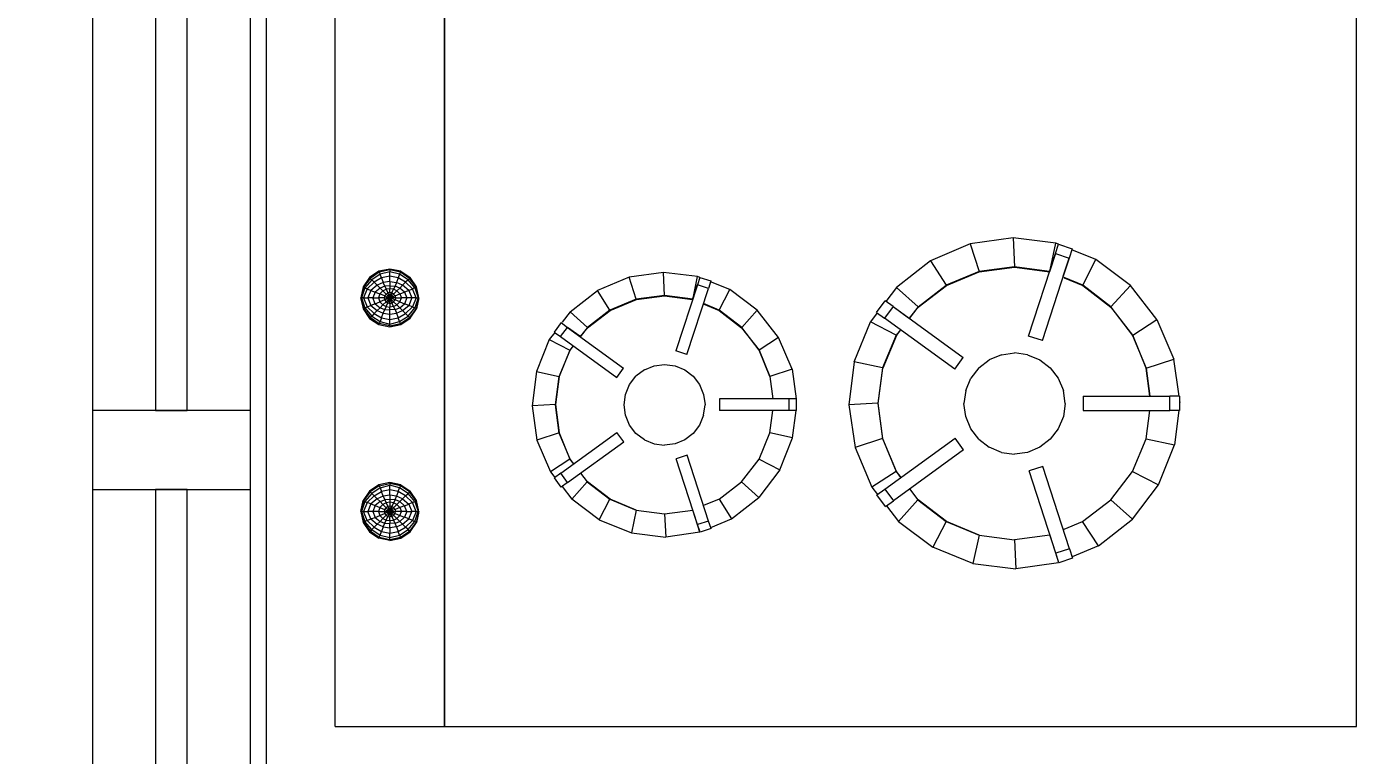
# Model space of a CAD drawing. Header units: metres. Extents: x -182 to 99, y 70 to 117.
# Drawn here: x 66.216 to 67.062, y 92.514 to 92.976 of the extents above; entities that cross this region are included whole.
import ezdxf

# ---------------------------------------------------------------- set-up
doc = ezdxf.new("R2010")
doc.units = ezdxf.units.M
doc.header["$LTSCALE"] = 0.01
for name, color, linetype, lineweight in [('A-EQPM', 6, 'Continuous', 9), ('A-FLOR-OTLN', 6, 'Continuous', 13), ('A-GLAZ', 6, 'Continuous', 9), ('A-GLAZ-CWMG', 3, 'Continuous', 9), ('G-IMPT', 1, 'Continuous', 9)]:
    doc.layers.add(name, color=color, linetype=linetype, lineweight=lineweight)
doc.styles.add('Arial_2', font='arial.ttf', dxfattribs={"height": 0.258177})
doc.dimstyles.new('Diagonal', dxfattribs={"dimscale": 0.3048, "dimtxt": 0.258177, "dimasz": 1.025262, "dimexe": 0.984252, "dimexo": 0.615157, "dimgap": 0.04101, "dimtad": 1, "dimrnd": 0.01, "dimzin": 0, "dimdsep": 46, "dimtxsty": 'Arial_2', "dimblk1": 'OBLIQUE', "dimblk2": 'OBLIQUE', "dimsah": 1, "dimcen": 0.09, "dimse1": 1, "dimse2": 1, "dimazin": 0, "dimtfac": 1, "dimtix": 1, "dimtmove": 0, "dimatfit": 3, "dimfxl": 1, "dimtvp": 1, "dimtfill": 1, "dimtolj": 1, "dimtzin": 0, "dimarcsym": 2})

# ---------------------------------------------------------------- blocks, each defined once
blk = doc.blocks.new('Panel de sistema - Acristalado 2-571007-Nivel 9')
at = {"layer": 'A-GLAZ'}
for p, q in [((0.705, 0.01), (-0.705, 0.01)), ((0.705, -0.01), (0.705, 0.01)), ((-0.705, -0.01), (0.705, -0.01))]:
    blk.add_line(p, q, dxfattribs=at)
blk = doc.blocks.new('Panel de sistema - Acristalado 2-571008-Nivel 9')
at = {"layer": 'A-GLAZ'}
for p, q in [((0.73, 0.01), (-0.73, 0.01)), ((-0.73, 0.01), (-0.73, -0.01)), ((-0.73, -0.01), (0.73, -0.01))]:
    blk.add_line(p, q, dxfattribs=at)
blk = doc.blocks.new('Montante rectangular - Montante rectangular - 5 x 10 cm-563062-Nivel 9')
at = {"layer": 'A-GLAZ-CWMG', "lineweight": 13}
for p, q in [((-0.025, 0.05), (0.025, 0.05)), ((-0.025, -0.05), (-0.025, 0.05)), ((0.025, 0.05), (0.025, -0.05)), ((0.025, -0.05), (-0.025, -0.05))]:
    blk.add_line(p, q, dxfattribs=at)
blk = doc.blocks.new('Range10 - 11ZRNG10_dwg-491888-Nivel 9')
at = {"layer": 'G-IMPT'}
for p, q in [((0, 0.762), (0, 0)), ((0, 0.762), (0, 0)), ((0.57714, 0.762), (0, 0.762)), ((0.57714, 0.762), (0.57714, 0)), ((0.57714, 0.762), (0.57714, 0)), ((0.64639, 0.762), (0.57714, 0.762)), ((0.57714, 0), (0.57714, 0.762)), ((0.64639, 0.762), (0.64639, 0)), ((0.18843, 0.65837), (0.21549, 0.66221)), ((0.24265, 0.65889), (0.21549, 0.66221)), ((0.21647, 0.64383), (0.21549, 0.66221)), ((0.16328, 0.6477), (0.17984, 0.65473)), ((0.17959, 0.6555), (0.18827, 0.65834)), ((0.18151, 0.64959), (0.17959, 0.6555)), ((0.18151, 0.64959), (0.19023, 0.65239)), ((0.18827, 0.65834), (0.19023, 0.65239)), ((0.1941, 0.6409), (0.18877, 0.65731)), ((0.19023, 0.65239), (0.20717, 0.60018)), ((0.23881, 0.64087), (0.24265, 0.65889)), ((0.24265, 0.65889), (0.26798, 0.64861)), ((0.16328, 0.6477), (0.14173, 0.63088)), ((0.16328, 0.6477), (0.17328, 0.63231)), ((0.18151, 0.64959), (0.19849, 0.59735)), ((0.1941, 0.6409), (0.21647, 0.64383)), ((0.23881, 0.64087), (0.21647, 0.64383)), ((0.25966, 0.63228), (0.26798, 0.64861)), ((0.28983, 0.63216), (0.26798, 0.64861)), ((0.61173, 0.64419), (0.60475, 0.64279)), ((0.61176, 0.64368), (0.60509, 0.64215)), ((0.61173, 0.64419), (0.61874, 0.64279)), ((0.61173, 0.64419), (0.61176, 0.64368)), ((0.61844, 0.64215), (0.61176, 0.64368)), ((0.61176, 0.64368), (0.61176, 0.64249)), ((0.18485, 0.63709), (0.17328, 0.63231)), ((0.23881, 0.64088), (0.25948, 0.63228)), ((0.25966, 0.63228), (0.23881, 0.64087)), ((0.40867, 0.63613), (0.39542, 0.63051)), ((0.40846, 0.63676), (0.41541, 0.63901)), ((0.40846, 0.63676), (0.40999, 0.63203)), ((0.41541, 0.63901), (0.41697, 0.63426)), ((0.41553, 0.63904), (0.43717, 0.64212)), ((0.41553, 0.63904), (0.42004, 0.62508)), ((0.45891, 0.63947), (0.43717, 0.64212)), ((0.43797, 0.6274), (0.43717, 0.64212)), ((0.45583, 0.62505), (0.45891, 0.63947)), ((0.47918, 0.63124), (0.45891, 0.63947)), ((0.59881, 0.63883), (0.59485, 0.63292)), ((0.59515, 0.6327), (0.59939, 0.63828)), ((0.60027, 0.6374), (0.59585, 0.63231)), ((0.59741, 0.63158), (0.6018, 0.6359)), ((0.60475, 0.64279), (0.59881, 0.63883)), ((0.59881, 0.63883), (0.59939, 0.63828)), ((0.60509, 0.64215), (0.59939, 0.63828)), ((0.59939, 0.63828), (0.60027, 0.6374)), ((0.60558, 0.64096), (0.60027, 0.6374)), ((0.60027, 0.6374), (0.6018, 0.6359)), ((0.60646, 0.63859), (0.6018, 0.6359)), ((0.60372, 0.63395), (0.6018, 0.6359)), ((0.60753, 0.63566), (0.60372, 0.63395)), ((0.60509, 0.64215), (0.60475, 0.64279)), ((0.60558, 0.64096), (0.60509, 0.64215)), ((0.61176, 0.64249), (0.60558, 0.64096)), ((0.60558, 0.64096), (0.60646, 0.63859)), ((0.61176, 0.63968), (0.60646, 0.63859)), ((0.60753, 0.63566), (0.60646, 0.63859)), ((0.60753, 0.63566), (0.61176, 0.63624)), ((0.60753, 0.63566), (0.6085, 0.63325)), ((0.61795, 0.64096), (0.61176, 0.64249)), ((0.61176, 0.64249), (0.61176, 0.63968)), ((0.61704, 0.63859), (0.61176, 0.63968)), ((0.61176, 0.63624), (0.61176, 0.63968)), ((0.616, 0.63563), (0.61176, 0.63624)), ((0.61176, 0.63624), (0.61176, 0.63356)), ((0.616, 0.63563), (0.61503, 0.63325)), ((0.616, 0.63563), (0.61704, 0.63859)), ((0.616, 0.63563), (0.61981, 0.63395)), ((0.61795, 0.64096), (0.61704, 0.63859)), ((0.62173, 0.6359), (0.61704, 0.63859)), ((0.61844, 0.64215), (0.61795, 0.64096)), ((0.62326, 0.6374), (0.61795, 0.64096)), ((0.61844, 0.64215), (0.61874, 0.64279)), ((0.62411, 0.63828), (0.61844, 0.64215)), ((0.62469, 0.63886), (0.61874, 0.64279)), ((0.62173, 0.6359), (0.61981, 0.63395)), ((0.62326, 0.6374), (0.62173, 0.6359)), ((0.62615, 0.63161), (0.62173, 0.6359)), ((0.62326, 0.6374), (0.62411, 0.63828)), ((0.62326, 0.6374), (0.62767, 0.63231)), ((0.62469, 0.63886), (0.62411, 0.63828)), ((0.62835, 0.6327), (0.62411, 0.63828)), ((0.62865, 0.63292), (0.62469, 0.63886)), ((0.14173, 0.63088), (0.12527, 0.60902)), ((0.15536, 0.61859), (0.14173, 0.63088)), ((0.17328, 0.63231), (0.15536, 0.61859)), ((0.25948, 0.63228), (0.27734, 0.61859)), ((0.27752, 0.6185), (0.25966, 0.63228)), ((0.28983, 0.63216), (0.27752, 0.6185)), ((0.2975, 0.62234), (0.28983, 0.63216)), ((0.39542, 0.63051), (0.37817, 0.61704)), ((0.4034, 0.6182), (0.39542, 0.63051)), ((0.40999, 0.63203), (0.41697, 0.63426)), ((0.40999, 0.63203), (0.42358, 0.59021)), ((0.41697, 0.63426), (0.43053, 0.5925)), ((0.43797, 0.6274), (0.42004, 0.62508)), ((0.45583, 0.62505), (0.43797, 0.6274)), ((0.47918, 0.63124), (0.4725, 0.61816)), ((0.47918, 0.63124), (0.49664, 0.61807)), ((0.59342, 0.62594), (0.59515, 0.6327)), ((0.59367, 0.62695), (0.59485, 0.63292)), ((0.59585, 0.63231), (0.59381, 0.62594)), ((0.59515, 0.6327), (0.59485, 0.63292)), ((0.59515, 0.6327), (0.59585, 0.63231)), ((0.59518, 0.62594), (0.59741, 0.63158)), ((0.59741, 0.63158), (0.59585, 0.63231)), ((0.59741, 0.63158), (0.59985, 0.63063)), ((0.59985, 0.63063), (0.5978, 0.62591)), ((0.60372, 0.63395), (0.59985, 0.63063)), ((0.59985, 0.63063), (0.60256, 0.62959)), ((0.601, 0.62594), (0.60256, 0.62959)), ((0.60555, 0.63216), (0.60256, 0.62959)), ((0.60539, 0.62847), (0.60256, 0.62959)), ((0.60372, 0.63395), (0.60555, 0.63216)), ((0.60539, 0.62847), (0.60448, 0.62594)), ((0.60728, 0.63039), (0.60539, 0.62847)), ((0.60847, 0.62725), (0.60539, 0.62847)), ((0.6085, 0.63325), (0.60555, 0.63216)), ((0.60555, 0.63216), (0.60728, 0.63039)), ((0.60942, 0.63139), (0.60728, 0.63039)), ((0.60936, 0.62831), (0.60728, 0.63039)), ((0.60847, 0.62725), (0.60811, 0.62594)), ((0.60936, 0.62831), (0.60847, 0.62725)), ((0.61176, 0.62594), (0.60847, 0.62725)), ((0.6085, 0.63325), (0.61176, 0.63356)), ((0.6085, 0.63325), (0.60942, 0.63139)), ((0.61045, 0.62908), (0.60936, 0.62831)), ((0.61176, 0.62594), (0.60936, 0.62831)), ((0.61176, 0.63173), (0.60942, 0.63139)), ((0.61045, 0.62908), (0.60942, 0.63139)), ((0.61045, 0.62908), (0.61176, 0.62938)), ((0.61176, 0.62594), (0.61045, 0.62908)), ((0.61503, 0.63325), (0.61176, 0.63356)), ((0.61176, 0.63173), (0.61176, 0.63356)), ((0.61411, 0.63139), (0.61176, 0.63173)), ((0.61176, 0.63173), (0.61176, 0.62938)), ((0.61176, 0.62594), (0.61176, 0.62938)), ((0.61307, 0.62908), (0.61176, 0.62938)), ((0.61176, 0.62594), (0.61307, 0.62908)), ((0.61176, 0.62594), (0.61417, 0.62831)), ((0.61176, 0.62594), (0.61506, 0.62725)), ((0.61411, 0.63139), (0.61307, 0.62908)), ((0.61417, 0.62831), (0.61307, 0.62908)), ((0.61503, 0.63325), (0.61411, 0.63139)), ((0.61624, 0.63039), (0.61411, 0.63139)), ((0.61624, 0.63039), (0.61417, 0.62831)), ((0.61506, 0.62725), (0.61417, 0.62831)), ((0.61798, 0.63216), (0.61503, 0.63325)), ((0.61816, 0.6285), (0.61506, 0.62725)), ((0.61542, 0.62594), (0.61506, 0.62725)), ((0.61624, 0.63039), (0.61798, 0.63216)), ((0.61816, 0.6285), (0.61624, 0.63039)), ((0.61981, 0.63395), (0.61798, 0.63216)), ((0.621, 0.62963), (0.61798, 0.63216)), ((0.621, 0.62963), (0.61816, 0.6285)), ((0.61905, 0.62594), (0.61816, 0.6285)), ((0.62371, 0.63066), (0.61981, 0.63395)), ((0.62371, 0.63066), (0.621, 0.62963)), ((0.62252, 0.62594), (0.621, 0.62963)), ((0.62615, 0.63161), (0.62371, 0.63066)), ((0.62371, 0.63066), (0.62572, 0.62591)), ((0.62615, 0.63161), (0.62767, 0.63231)), ((0.62615, 0.63161), (0.62835, 0.62594)), ((0.62835, 0.6327), (0.62767, 0.63231)), ((0.62972, 0.62594), (0.62767, 0.63231)), ((0.62835, 0.6327), (0.62865, 0.63292)), ((0.63005, 0.62594), (0.62835, 0.6327)), ((0.63011, 0.62594), (0.62835, 0.6327)), ((0.63005, 0.62594), (0.62865, 0.63292)), ((0.15536, 0.61859), (0.14164, 0.6007)), ((0.24866, 0.58686), (0.29307, 0.61914)), ((0.27734, 0.61859), (0.2827, 0.6116)), ((0.28278, 0.61167), (0.27752, 0.6185)), ((0.29812, 0.6228), (0.29307, 0.61914)), ((0.29846, 0.61173), (0.29307, 0.61914)), ((0.29812, 0.6228), (0.30349, 0.61539)), ((0.4034, 0.6182), (0.38908, 0.60722)), ((0.4034, 0.6182), (0.41317, 0.62224)), ((0.45583, 0.62505), (0.47235, 0.61816)), ((0.4725, 0.61816), (0.45583, 0.62505)), ((0.47235, 0.61816), (0.48664, 0.60722)), ((0.4868, 0.60716), (0.4725, 0.61816)), ((0.4868, 0.60716), (0.49664, 0.61807)), ((0.50278, 0.61021), (0.49664, 0.61807)), ((0.59342, 0.62594), (0.59515, 0.61914)), ((0.59342, 0.62594), (0.59381, 0.62594)), ((0.59368, 0.62492), (0.59485, 0.61893)), ((0.59518, 0.62594), (0.59381, 0.62594)), ((0.59585, 0.61954), (0.59381, 0.62594)), ((0.59515, 0.61914), (0.59485, 0.61893)), ((0.59485, 0.61893), (0.59884, 0.61298)), ((0.59515, 0.61914), (0.59585, 0.61954)), ((0.59515, 0.61914), (0.59942, 0.61356)), ((0.59518, 0.62594), (0.59741, 0.62027)), ((0.59518, 0.62594), (0.5978, 0.62591)), ((0.59741, 0.62027), (0.59585, 0.61954)), ((0.59585, 0.61954), (0.60027, 0.61445)), ((0.59741, 0.62027), (0.59985, 0.62121)), ((0.59741, 0.62027), (0.6018, 0.61594)), ((0.601, 0.62594), (0.5978, 0.62591)), ((0.59985, 0.62121), (0.5978, 0.62591)), ((0.60256, 0.62225), (0.59985, 0.62121)), ((0.60372, 0.61789), (0.59985, 0.62121)), ((0.601, 0.62594), (0.60256, 0.62225)), ((0.601, 0.62594), (0.60448, 0.62594)), ((0.60256, 0.62225), (0.60539, 0.62338)), ((0.60256, 0.62225), (0.60555, 0.61969)), ((0.60372, 0.61789), (0.60555, 0.61969)), ((0.60539, 0.62338), (0.60448, 0.62594)), ((0.60448, 0.62594), (0.60811, 0.62594)), ((0.60539, 0.62338), (0.60847, 0.6246)), ((0.60539, 0.62338), (0.60728, 0.62146)), ((0.60555, 0.61969), (0.60728, 0.62146)), ((0.60555, 0.61969), (0.6085, 0.61859)), ((0.60728, 0.62146), (0.60936, 0.62353)), ((0.60728, 0.62146), (0.60942, 0.62045)), ((0.6085, 0.61859), (0.60753, 0.61618)), ((0.60847, 0.6246), (0.60811, 0.62594)), ((0.61176, 0.62594), (0.60811, 0.62594)), ((0.60847, 0.6246), (0.61176, 0.62594)), ((0.60847, 0.6246), (0.60936, 0.62353)), ((0.6085, 0.61859), (0.60942, 0.62045)), ((0.6085, 0.61859), (0.61176, 0.61829)), ((0.60936, 0.62353), (0.61176, 0.62594)), ((0.60936, 0.62353), (0.61045, 0.62277)), ((0.60942, 0.62045), (0.61045, 0.62277)), ((0.60942, 0.62045), (0.61176, 0.62012)), ((0.61045, 0.62277), (0.61176, 0.62594)), ((0.61045, 0.62277), (0.61176, 0.62246)), ((0.61176, 0.62246), (0.61176, 0.62594)), ((0.61307, 0.62277), (0.61176, 0.62594)), ((0.61417, 0.62353), (0.61176, 0.62594)), ((0.61506, 0.6246), (0.61176, 0.62594)), ((0.61542, 0.62594), (0.61176, 0.62594)), ((0.61176, 0.62246), (0.61307, 0.62277)), ((0.61176, 0.62012), (0.61176, 0.62246)), ((0.61176, 0.62012), (0.61411, 0.62045)), ((0.61176, 0.61829), (0.61176, 0.62012)), ((0.61176, 0.61829), (0.61503, 0.61859)), ((0.61176, 0.6156), (0.61176, 0.61829)), ((0.61307, 0.62277), (0.61417, 0.62353)), ((0.61411, 0.62045), (0.61307, 0.62277)), ((0.61411, 0.62045), (0.61624, 0.62146)), ((0.61503, 0.61859), (0.61411, 0.62045)), ((0.61417, 0.62353), (0.61506, 0.6246)), ((0.61624, 0.62146), (0.61417, 0.62353)), ((0.61798, 0.61969), (0.61503, 0.61859)), ((0.616, 0.61621), (0.61503, 0.61859)), ((0.61506, 0.6246), (0.61542, 0.62594)), ((0.61816, 0.62335), (0.61506, 0.6246)), ((0.61905, 0.62594), (0.61542, 0.62594)), ((0.61624, 0.62146), (0.61816, 0.62335)), ((0.61798, 0.61969), (0.61624, 0.62146)), ((0.61798, 0.61969), (0.621, 0.62222)), ((0.61798, 0.61969), (0.61981, 0.61789)), ((0.61816, 0.62335), (0.61905, 0.62594)), ((0.621, 0.62222), (0.61816, 0.62335)), ((0.61905, 0.62594), (0.62252, 0.62594)), ((0.61981, 0.61789), (0.62371, 0.62118)), ((0.621, 0.62222), (0.62252, 0.62594)), ((0.62371, 0.62118), (0.621, 0.62222)), ((0.62173, 0.61594), (0.62615, 0.62024)), ((0.62252, 0.62594), (0.62572, 0.62591)), ((0.62326, 0.61445), (0.62767, 0.61954)), ((0.62371, 0.62118), (0.62572, 0.62591)), ((0.62371, 0.62118), (0.62615, 0.62024)), ((0.62414, 0.61356), (0.62838, 0.61917)), ((0.62472, 0.61301), (0.62865, 0.61896)), ((0.62835, 0.62594), (0.62572, 0.62591)), ((0.62615, 0.62024), (0.62835, 0.62594)), ((0.62767, 0.61954), (0.62615, 0.62024)), ((0.62767, 0.61954), (0.62972, 0.62594)), ((0.62838, 0.61917), (0.62767, 0.61954)), ((0.62972, 0.62594), (0.62835, 0.62594)), ((0.62838, 0.61917), (0.63005, 0.62594)), ((0.62838, 0.61917), (0.63011, 0.62594)), ((0.62838, 0.61917), (0.62865, 0.61896)), ((0.63005, 0.62594), (0.62865, 0.61896)), ((0.63011, 0.62594), (0.62972, 0.62594)), ((0.63005, 0.62594), (0.63011, 0.62594)), ((0.29846, 0.61173), (0.25402, 0.57946)), ((0.29127, 0.60064), (0.30666, 0.61061)), ((0.30349, 0.61539), (0.29846, 0.61173)), ((0.30666, 0.61061), (0.30313, 0.61513)), ((0.31733, 0.58543), (0.30666, 0.61061)), ((0.365, 0.59957), (0.37817, 0.61704)), ((0.38908, 0.60722), (0.37817, 0.61704)), ((0.49923, 0.60765), (0.50329, 0.61058)), ((0.50329, 0.61058), (0.50758, 0.60466)), ((0.59942, 0.61356), (0.59884, 0.61298)), ((0.60475, 0.60902), (0.59884, 0.61298)), ((0.59942, 0.61356), (0.60027, 0.61445)), ((0.59942, 0.61356), (0.60509, 0.60969)), ((0.6018, 0.61594), (0.60027, 0.61445)), ((0.60027, 0.61445), (0.60558, 0.61088)), ((0.60372, 0.61789), (0.6018, 0.61594)), ((0.6018, 0.61594), (0.60646, 0.61326)), ((0.60372, 0.61789), (0.60753, 0.61618)), ((0.60475, 0.60902), (0.60509, 0.60969)), ((0.60509, 0.60969), (0.60558, 0.61088)), ((0.60509, 0.60969), (0.61176, 0.60817)), ((0.60646, 0.61326), (0.60558, 0.61088)), ((0.60558, 0.61088), (0.61176, 0.60936)), ((0.60646, 0.61326), (0.60753, 0.61618)), ((0.60646, 0.61326), (0.61176, 0.61216)), ((0.60753, 0.61618), (0.61176, 0.6156)), ((0.61176, 0.6156), (0.616, 0.61621)), ((0.61176, 0.6156), (0.61176, 0.61216)), ((0.61176, 0.61216), (0.61704, 0.61326)), ((0.61176, 0.61216), (0.61176, 0.60936)), ((0.61795, 0.61088), (0.61176, 0.60936)), ((0.61844, 0.60969), (0.61176, 0.60817)), ((0.616, 0.61621), (0.61981, 0.61789)), ((0.616, 0.61621), (0.61704, 0.61326)), ((0.62173, 0.61594), (0.61704, 0.61326)), ((0.61795, 0.61088), (0.61704, 0.61326)), ((0.61795, 0.61088), (0.62326, 0.61445)), ((0.61844, 0.60969), (0.61795, 0.61088)), ((0.61844, 0.60969), (0.62414, 0.61356)), ((0.61844, 0.60969), (0.61874, 0.60905)), ((0.61874, 0.60905), (0.62472, 0.61301)), ((0.62173, 0.61594), (0.61981, 0.61789)), ((0.62326, 0.61445), (0.62173, 0.61594)), ((0.62326, 0.61445), (0.62414, 0.61356)), ((0.62472, 0.61301), (0.62414, 0.61356)), ((0.12527, 0.60902), (0.11503, 0.58369)), ((0.14164, 0.6007), (0.12527, 0.60902)), ((0.28827, 0.60433), (0.29105, 0.6007)), ((0.29127, 0.60064), (0.28837, 0.6044)), ((0.38908, 0.60722), (0.3781, 0.5929)), ((0.49923, 0.60765), (0.46369, 0.58183)), ((0.50356, 0.60174), (0.46799, 0.57592)), ((0.48664, 0.60722), (0.49093, 0.60162)), ((0.49102, 0.60168), (0.4868, 0.60716)), ((0.49923, 0.60765), (0.50356, 0.60174)), ((0.50356, 0.60174), (0.50758, 0.60466)), ((0.51011, 0.60082), (0.50728, 0.60444)), ((0.60475, 0.60902), (0.61173, 0.60762)), ((0.61173, 0.60762), (0.61874, 0.60905)), ((0.61173, 0.60762), (0.61176, 0.60817)), ((0.61176, 0.60817), (0.61176, 0.60936)), ((0.14164, 0.6007), (0.13298, 0.57985)), ((0.19849, 0.59735), (0.20717, 0.60018)), ((0.29105, 0.6007), (0.29968, 0.57994)), ((0.29986, 0.57976), (0.29127, 0.60064)), ((0.365, 0.59957), (0.3568, 0.5793)), ((0.3781, 0.5929), (0.365, 0.59957)), ((0.3781, 0.5929), (0.37115, 0.57622)), ((0.49539, 0.5958), (0.49762, 0.5929)), ((0.4978, 0.59287), (0.49549, 0.59587)), ((0.49762, 0.5929), (0.50454, 0.57632)), ((0.4978, 0.59287), (0.51011, 0.60082)), ((0.50466, 0.57616), (0.4978, 0.59287)), ((0.51865, 0.5807), (0.51011, 0.60082)), ((0.19373, 0.58022), (0.20035, 0.58531)), ((0.20035, 0.58531), (0.20809, 0.58848)), ((0.20809, 0.58848), (0.21635, 0.58957)), ((0.22464, 0.58848), (0.21635, 0.58957)), ((0.22464, 0.58848), (0.23235, 0.58531)), ((0.23899, 0.58022), (0.23235, 0.58531)), ((0.24866, 0.58686), (0.25402, 0.57946)), ((0.29986, 0.57976), (0.31733, 0.58543)), ((0.32114, 0.55836), (0.31733, 0.58543)), ((0.42358, 0.59021), (0.43053, 0.5925)), ((0.11238, 0.56202), (0.11503, 0.58369)), ((0.13298, 0.57985), (0.11503, 0.58369)), ((0.13298, 0.57985), (0.13062, 0.56202)), ((0.13303, 0.57985), (0.13068, 0.56202)), ((0.18864, 0.5736), (0.19373, 0.58022)), ((0.23899, 0.58022), (0.24408, 0.5736)), ((0.29968, 0.57994), (0.30261, 0.55757)), ((0.30279, 0.55742), (0.29986, 0.57976)), ((0.3568, 0.5793), (0.35468, 0.56196)), ((0.3568, 0.5793), (0.37115, 0.57622)), ((0.37115, 0.57622), (0.36928, 0.56196)), ((0.41569, 0.57123), (0.41977, 0.57653)), ((0.41977, 0.57653), (0.42504, 0.58058)), ((0.42504, 0.58058), (0.43126, 0.58314)), ((0.43126, 0.58314), (0.43785, 0.584)), ((0.44449, 0.58314), (0.43785, 0.584)), ((0.45065, 0.58058), (0.44449, 0.58314)), ((0.45065, 0.58058), (0.45598, 0.57653)), ((0.45598, 0.57653), (0.46003, 0.57123)), ((0.46369, 0.58183), (0.46799, 0.57592)), ((0.50454, 0.57632), (0.50685, 0.55839)), ((0.50466, 0.57616), (0.51865, 0.5807)), ((0.507, 0.55827), (0.50466, 0.57616)), ((0.5217, 0.55903), (0.51865, 0.5807)), ((0.18544, 0.56586), (0.18864, 0.5736)), ((0.24408, 0.5736), (0.24728, 0.56586)), ((0.41313, 0.56504), (0.41569, 0.57123)), ((0.46003, 0.57123), (0.46259, 0.56504)), ((0.11186, 0.55288), (0.11186, 0.56202)), ((0.11186, 0.56202), (0.11808, 0.56202)), ((0.173, 0.56202), (0.11808, 0.56202)), ((0.11808, 0.56202), (0.11808, 0.55288)), ((0.173, 0.55288), (0.173, 0.56202)), ((0.18434, 0.55757), (0.18544, 0.56586)), ((0.24728, 0.56586), (0.24835, 0.55757)), ((0.35427, 0.56196), (0.35427, 0.55464)), ((0.35427, 0.56196), (0.35924, 0.56196)), ((0.35924, 0.56196), (0.40319, 0.56196)), ((0.35924, 0.55464), (0.35924, 0.56196)), ((0.40319, 0.55464), (0.40319, 0.56196)), ((0.41313, 0.56504), (0.41224, 0.55839)), ((0.46259, 0.56504), (0.46345, 0.55839)), ((0.507, 0.55827), (0.5217, 0.55903)), ((0.51904, 0.53733), (0.5217, 0.55903)), ((0.11171, 0.55653), (0.11186, 0.55778)), ((0.11186, 0.55288), (0.11808, 0.55288)), ((0.11222, 0.55288), (0.11549, 0.52947)), ((0.173, 0.55288), (0.11808, 0.55288)), ((0.13063, 0.55288), (0.13295, 0.53517)), ((0.13305, 0.53526), (0.13071, 0.55288)), ((0.18434, 0.55757), (0.18544, 0.54931)), ((0.24728, 0.54931), (0.24835, 0.55757)), ((0.30261, 0.55757), (0.29968, 0.53526)), ((0.29983, 0.53505), (0.30279, 0.55742)), ((0.30279, 0.55742), (0.32114, 0.55836)), ((0.31781, 0.53124), (0.32114, 0.55836)), ((0.35427, 0.55464), (0.35924, 0.55464)), ((0.35716, 0.53593), (0.35456, 0.55464)), ((0.35924, 0.55464), (0.40319, 0.55464)), ((0.37115, 0.54047), (0.3693, 0.55464)), ((0.37122, 0.54056), (0.36934, 0.55464)), ((0.41313, 0.55181), (0.41224, 0.55839)), ((0.41569, 0.54559), (0.41313, 0.55181)), ((0.46259, 0.55181), (0.46003, 0.54559)), ((0.46345, 0.55839), (0.46259, 0.55181)), ((0.50685, 0.55839), (0.50454, 0.54056)), ((0.50466, 0.54038), (0.507, 0.55827)), ((0.18864, 0.54157), (0.18544, 0.54931)), ((0.24728, 0.54931), (0.24408, 0.54157)), ((0.41977, 0.54032), (0.41569, 0.54559)), ((0.46003, 0.54559), (0.45598, 0.54032)), ((0.13295, 0.53517), (0.11549, 0.52947)), ((0.13295, 0.53517), (0.14158, 0.51432)), ((0.14164, 0.51444), (0.13305, 0.53526)), ((0.19373, 0.53495), (0.18864, 0.54157)), ((0.20035, 0.52986), (0.19373, 0.53495)), ((0.23899, 0.53495), (0.23235, 0.52986)), ((0.23899, 0.53495), (0.24408, 0.54157)), ((0.25417, 0.5359), (0.24881, 0.52852)), ((0.25417, 0.5359), (0.29861, 0.50362)), ((0.29105, 0.51444), (0.29968, 0.53526)), ((0.29121, 0.51426), (0.29983, 0.53505)), ((0.29983, 0.53505), (0.31781, 0.53124)), ((0.35716, 0.53593), (0.37115, 0.54047)), ((0.35716, 0.53593), (0.36573, 0.51581)), ((0.37115, 0.54047), (0.37804, 0.5238)), ((0.3781, 0.52389), (0.37122, 0.54056)), ((0.42504, 0.53623), (0.41977, 0.54032)), ((0.43126, 0.53367), (0.42504, 0.53623)), ((0.43785, 0.53279), (0.43126, 0.53367)), ((0.44449, 0.53367), (0.43785, 0.53279)), ((0.45065, 0.53623), (0.44449, 0.53367)), ((0.45065, 0.53623), (0.45598, 0.54032)), ((0.46811, 0.54108), (0.46381, 0.53517)), ((0.49935, 0.50935), (0.46381, 0.53517)), ((0.50368, 0.51523), (0.46811, 0.54108)), ((0.50454, 0.54056), (0.49762, 0.52389)), ((0.49774, 0.52377), (0.50466, 0.54038)), ((0.51904, 0.53733), (0.50466, 0.54038)), ((0.51084, 0.51706), (0.51904, 0.53733)), ((0.12619, 0.50432), (0.11549, 0.52947)), ((0.20809, 0.52666), (0.20035, 0.52986)), ((0.20809, 0.52666), (0.21635, 0.52557)), ((0.22464, 0.52666), (0.21635, 0.52557)), ((0.22464, 0.52666), (0.23235, 0.52986)), ((0.29322, 0.49624), (0.24881, 0.52852)), ((0.31781, 0.53124), (0.30757, 0.50588)), ((0.42376, 0.52654), (0.41017, 0.48475)), ((0.42376, 0.52654), (0.43071, 0.52429)), ((0.19873, 0.51773), (0.18175, 0.46552)), ((0.19873, 0.51773), (0.20742, 0.51493)), ((0.36573, 0.51581), (0.37804, 0.5238)), ((0.37804, 0.5238), (0.38902, 0.50947)), ((0.38908, 0.50963), (0.3781, 0.52389)), ((0.41712, 0.4825), (0.43071, 0.52429)), ((0.49762, 0.52389), (0.49552, 0.52116)), ((0.49566, 0.52106), (0.49774, 0.52377)), ((0.51084, 0.51706), (0.49774, 0.52377)), ((0.50742, 0.51252), (0.51084, 0.51706)), ((0.14158, 0.51432), (0.12619, 0.50432)), ((0.14158, 0.51432), (0.1553, 0.4964)), ((0.15536, 0.49658), (0.14164, 0.51444)), ((0.20742, 0.51493), (0.19044, 0.46269)), ((0.29105, 0.51444), (0.28843, 0.51102)), ((0.28862, 0.51088), (0.29121, 0.51426)), ((0.29121, 0.51426), (0.30757, 0.50588)), ((0.36573, 0.51581), (0.3792, 0.49856)), ((0.38902, 0.50947), (0.3792, 0.49856)), ((0.38902, 0.50947), (0.40334, 0.4985)), ((0.40334, 0.49865), (0.38908, 0.50963)), ((0.48664, 0.50963), (0.47235, 0.49865)), ((0.47244, 0.49844), (0.48674, 0.50941)), ((0.49105, 0.51535), (0.48664, 0.50963)), ((0.48674, 0.50941), (0.4912, 0.51524)), ((0.49768, 0.4996), (0.48674, 0.50941)), ((0.49935, 0.50933), (0.49155, 0.51499)), ((0.49935, 0.50933), (0.49155, 0.51499)), ((0.49155, 0.51499), (0.49935, 0.50935)), ((0.50368, 0.51523), (0.49935, 0.50935)), ((0.50341, 0.50639), (0.49935, 0.50935)), ((0.50341, 0.50639), (0.50771, 0.51231)), ((0.50771, 0.51231), (0.50368, 0.51523)), ((0.61176, 0.50899), (0.60475, 0.50758)), ((0.61176, 0.50847), (0.60509, 0.50694)), ((0.61874, 0.50758), (0.61176, 0.50899)), ((0.61176, 0.50847), (0.61176, 0.50899)), ((0.61176, 0.50847), (0.61844, 0.50694)), ((0.61176, 0.50847), (0.61176, 0.50728)), ((0.12619, 0.50432), (0.14301, 0.48277)), ((0.28285, 0.50376), (0.27734, 0.49658)), ((0.27746, 0.49634), (0.28305, 0.50362)), ((0.29322, 0.49624), (0.28346, 0.50332)), ((0.29322, 0.49624), (0.29861, 0.50362)), ((0.30364, 0.49996), (0.29828, 0.49256)), ((0.30364, 0.49996), (0.29861, 0.50362)), ((0.3033, 0.50021), (0.30757, 0.50588)), ((0.49768, 0.4996), (0.48043, 0.48613)), ((0.49768, 0.4996), (0.50261, 0.50614)), ((0.59881, 0.50362), (0.59485, 0.49771)), ((0.59515, 0.49749), (0.59939, 0.50307)), ((0.60027, 0.50219), (0.59585, 0.4971)), ((0.6018, 0.50069), (0.59741, 0.49637)), ((0.60475, 0.50758), (0.59881, 0.50362)), ((0.59939, 0.50307), (0.59881, 0.50362)), ((0.60509, 0.50694), (0.59939, 0.50307)), ((0.59939, 0.50307), (0.60027, 0.50219)), ((0.60558, 0.50575), (0.60027, 0.50219)), ((0.60027, 0.50219), (0.6018, 0.50069)), ((0.60646, 0.50338), (0.6018, 0.50069)), ((0.6018, 0.50069), (0.60372, 0.49874)), ((0.60753, 0.50045), (0.60372, 0.49874)), ((0.60475, 0.50758), (0.60509, 0.50694)), ((0.60509, 0.50694), (0.60558, 0.50575)), ((0.61176, 0.50728), (0.60558, 0.50575)), ((0.60558, 0.50575), (0.60646, 0.50338)), ((0.61176, 0.50447), (0.60646, 0.50338)), ((0.60753, 0.50045), (0.60646, 0.50338)), ((0.61176, 0.50103), (0.60753, 0.50045)), ((0.6085, 0.49804), (0.60753, 0.50045)), ((0.61795, 0.50575), (0.61176, 0.50728)), ((0.61176, 0.50728), (0.61176, 0.50447)), ((0.61704, 0.50338), (0.61176, 0.50447)), ((0.61176, 0.50447), (0.61176, 0.50103)), ((0.616, 0.50042), (0.61176, 0.50103)), ((0.61176, 0.50103), (0.61176, 0.49835)), ((0.616, 0.50042), (0.61503, 0.49804)), ((0.61704, 0.50338), (0.616, 0.50042)), ((0.61981, 0.49874), (0.616, 0.50042)), ((0.61704, 0.50338), (0.61795, 0.50575)), ((0.62173, 0.50069), (0.61704, 0.50338)), ((0.61795, 0.50575), (0.61844, 0.50694)), ((0.62326, 0.50219), (0.61795, 0.50575)), ((0.61844, 0.50694), (0.61874, 0.50758)), ((0.62411, 0.50307), (0.61844, 0.50694)), ((0.62469, 0.50365), (0.61874, 0.50758)), ((0.62173, 0.50069), (0.61981, 0.49874)), ((0.62173, 0.50069), (0.62326, 0.50219)), ((0.62615, 0.4964), (0.62173, 0.50069)), ((0.62411, 0.50307), (0.62326, 0.50219)), ((0.62767, 0.4971), (0.62326, 0.50219)), ((0.62411, 0.50307), (0.62469, 0.50365)), ((0.62835, 0.49749), (0.62411, 0.50307)), ((0.62865, 0.49771), (0.62469, 0.50365)), ((0.14301, 0.48277), (0.1553, 0.4964)), ((0.1553, 0.4964), (0.17319, 0.48268)), ((0.17322, 0.48286), (0.15536, 0.49658)), ((0.27734, 0.49658), (0.25948, 0.48286)), ((0.27746, 0.49634), (0.25957, 0.48262)), ((0.27746, 0.49634), (0.29111, 0.48405)), ((0.29111, 0.48405), (0.29779, 0.49291)), ((0.29322, 0.49624), (0.29828, 0.49256)), ((0.3792, 0.49856), (0.39664, 0.48539)), ((0.40334, 0.4985), (0.39664, 0.48539)), ((0.41335, 0.49452), (0.40334, 0.49865)), ((0.40334, 0.4985), (0.4133, 0.49436)), ((0.42014, 0.49167), (0.41712, 0.4825)), ((0.41715, 0.4825), (0.42014, 0.49167)), ((0.41715, 0.4825), (0.42014, 0.49167)), ((0.42007, 0.49157), (0.43788, 0.4892)), ((0.43785, 0.48939), (0.42014, 0.49175)), ((0.45574, 0.49176), (0.43785, 0.48939)), ((0.43788, 0.4892), (0.45577, 0.49155)), ((0.47235, 0.49865), (0.45574, 0.49176)), ((0.45577, 0.49155), (0.47244, 0.49844)), ((0.45577, 0.49155), (0.46028, 0.47756)), ((0.47244, 0.49844), (0.48043, 0.48613)), ((0.59342, 0.49073), (0.59515, 0.49749)), ((0.59367, 0.49174), (0.59485, 0.49771)), ((0.59381, 0.49073), (0.59585, 0.4971)), ((0.59515, 0.49749), (0.59485, 0.49771)), ((0.59515, 0.49749), (0.59585, 0.4971)), ((0.59518, 0.4907), (0.59741, 0.49637)), ((0.59741, 0.49637), (0.59585, 0.4971)), ((0.59741, 0.49637), (0.59985, 0.49542)), ((0.5978, 0.4907), (0.59985, 0.49542)), ((0.60372, 0.49874), (0.59985, 0.49542)), ((0.59985, 0.49542), (0.60256, 0.49439)), ((0.601, 0.49073), (0.60256, 0.49439)), ((0.60555, 0.49695), (0.60256, 0.49439)), ((0.60539, 0.49326), (0.60256, 0.49439)), ((0.60555, 0.49695), (0.60372, 0.49874)), ((0.60539, 0.49326), (0.60448, 0.49073)), ((0.60728, 0.49518), (0.60539, 0.49326)), ((0.60539, 0.49326), (0.60847, 0.49204)), ((0.6085, 0.49804), (0.60555, 0.49695)), ((0.60555, 0.49695), (0.60728, 0.49518)), ((0.60942, 0.49618), (0.60728, 0.49518)), ((0.60728, 0.49518), (0.60936, 0.49311)), ((0.60811, 0.49073), (0.60847, 0.49204)), ((0.60936, 0.49311), (0.60847, 0.49204)), ((0.60847, 0.49204), (0.61176, 0.4907)), ((0.6085, 0.49804), (0.61176, 0.49835)), ((0.6085, 0.49804), (0.60942, 0.49618)), ((0.61045, 0.49387), (0.60936, 0.49311)), ((0.60936, 0.49311), (0.61176, 0.4907)), ((0.60942, 0.49618), (0.61176, 0.49652)), ((0.60942, 0.49618), (0.61045, 0.49387)), ((0.61176, 0.49417), (0.61045, 0.49387)), ((0.61045, 0.49387), (0.61176, 0.4907)), ((0.61503, 0.49804), (0.61176, 0.49835)), ((0.61176, 0.49835), (0.61176, 0.49652)), ((0.61411, 0.49618), (0.61176, 0.49652)), ((0.61176, 0.49417), (0.61176, 0.49652)), ((0.61307, 0.49387), (0.61176, 0.49417)), ((0.61176, 0.49417), (0.61176, 0.4907)), ((0.61307, 0.49387), (0.61176, 0.4907)), ((0.61417, 0.49311), (0.61176, 0.4907)), ((0.61506, 0.49204), (0.61176, 0.4907)), ((0.61411, 0.49618), (0.61307, 0.49387)), ((0.61417, 0.49311), (0.61307, 0.49387)), ((0.61411, 0.49618), (0.61503, 0.49804)), ((0.61624, 0.49518), (0.61411, 0.49618)), ((0.61624, 0.49518), (0.61417, 0.49311)), ((0.61506, 0.49204), (0.61417, 0.49311)), ((0.61798, 0.49695), (0.61503, 0.49804)), ((0.61506, 0.49204), (0.61816, 0.49329)), ((0.61542, 0.49073), (0.61506, 0.49204)), ((0.61624, 0.49518), (0.61798, 0.49695)), ((0.61816, 0.49329), (0.61624, 0.49518)), ((0.61981, 0.49874), (0.61798, 0.49695)), ((0.621, 0.49442), (0.61798, 0.49695)), ((0.621, 0.49442), (0.61816, 0.49329)), ((0.61905, 0.49073), (0.61816, 0.49329)), ((0.62371, 0.49545), (0.61981, 0.49874)), ((0.621, 0.49442), (0.62371, 0.49545)), ((0.621, 0.49442), (0.62252, 0.49073)), ((0.62615, 0.4964), (0.62371, 0.49545)), ((0.62572, 0.4907), (0.62371, 0.49545)), ((0.62767, 0.4971), (0.62615, 0.4964)), ((0.62835, 0.4907), (0.62615, 0.4964)), ((0.62835, 0.49749), (0.62767, 0.4971)), ((0.62972, 0.49073), (0.62767, 0.4971)), ((0.62865, 0.49771), (0.62835, 0.49749)), ((0.63005, 0.49073), (0.62835, 0.49749)), ((0.62835, 0.49749), (0.63011, 0.49073)), ((0.63005, 0.49073), (0.62865, 0.49771)), ((0.14301, 0.48277), (0.16484, 0.46631)), ((0.17319, 0.48268), (0.16484, 0.46631)), ((0.17319, 0.48268), (0.18485, 0.47783)), ((0.18485, 0.47806), (0.17322, 0.48286)), ((0.25948, 0.48286), (0.23869, 0.47427)), ((0.23872, 0.47399), (0.25957, 0.48262)), ((0.26957, 0.46723), (0.25957, 0.48262)), ((0.26957, 0.46723), (0.29111, 0.48405)), ((0.39664, 0.48539), (0.4088, 0.48048)), ((0.40865, 0.48), (0.41017, 0.48475)), ((0.41017, 0.48475), (0.41712, 0.4825)), ((0.41982, 0.49079), (0.41694, 0.47719)), ((0.43788, 0.4892), (0.43864, 0.47454)), ((0.46028, 0.47756), (0.48043, 0.48613)), ((0.59342, 0.49073), (0.59515, 0.48393)), ((0.59342, 0.49073), (0.59381, 0.49073)), ((0.59368, 0.48971), (0.59485, 0.48372)), ((0.59585, 0.48433), (0.59381, 0.49073)), ((0.59518, 0.4907), (0.59381, 0.49073)), ((0.59515, 0.48393), (0.59485, 0.48372)), ((0.59485, 0.48372), (0.59884, 0.47777)), ((0.59515, 0.48393), (0.59585, 0.48433)), ((0.59515, 0.48393), (0.59942, 0.47835)), ((0.59518, 0.4907), (0.59741, 0.48506)), ((0.59518, 0.4907), (0.5978, 0.4907)), ((0.59585, 0.48433), (0.59741, 0.48506)), ((0.59585, 0.48433), (0.60027, 0.47924)), ((0.59985, 0.486), (0.59741, 0.48506)), ((0.6018, 0.48073), (0.59741, 0.48506)), ((0.5978, 0.4907), (0.601, 0.49073)), ((0.59985, 0.486), (0.5978, 0.4907)), ((0.59985, 0.486), (0.60256, 0.48704)), ((0.59985, 0.486), (0.60372, 0.48268)), ((0.60256, 0.48704), (0.601, 0.49073)), ((0.601, 0.49073), (0.60448, 0.49073)), ((0.6018, 0.48073), (0.60372, 0.48268)), ((0.60539, 0.48817), (0.60256, 0.48704)), ((0.60256, 0.48704), (0.60555, 0.48448)), ((0.60372, 0.48268), (0.60555, 0.48448)), ((0.60372, 0.48268), (0.60753, 0.48097)), ((0.60539, 0.48817), (0.60448, 0.49073)), ((0.60811, 0.49073), (0.60448, 0.49073)), ((0.60847, 0.48939), (0.60539, 0.48817)), ((0.60539, 0.48817), (0.60728, 0.48625)), ((0.60555, 0.48448), (0.60728, 0.48625)), ((0.60555, 0.48448), (0.6085, 0.48338)), ((0.60936, 0.48832), (0.60728, 0.48625)), ((0.60728, 0.48625), (0.60942, 0.48524)), ((0.60753, 0.48097), (0.6085, 0.48338)), ((0.60847, 0.48939), (0.60811, 0.49073)), ((0.60811, 0.49073), (0.61176, 0.4907)), ((0.60847, 0.48939), (0.61176, 0.4907)), ((0.60847, 0.48939), (0.60936, 0.48832)), ((0.6085, 0.48338), (0.60942, 0.48524)), ((0.61176, 0.48308), (0.6085, 0.48338)), ((0.60936, 0.48832), (0.61176, 0.4907)), ((0.60936, 0.48832), (0.61045, 0.48756)), ((0.61045, 0.48756), (0.60942, 0.48524)), ((0.60942, 0.48524), (0.61176, 0.48491)), ((0.61045, 0.48756), (0.61176, 0.4907)), ((0.61045, 0.48756), (0.61176, 0.48725)), ((0.61542, 0.49073), (0.61176, 0.4907)), ((0.61176, 0.48725), (0.61176, 0.4907)), ((0.61417, 0.48832), (0.61176, 0.4907)), ((0.61307, 0.48756), (0.61176, 0.4907)), ((0.61506, 0.48939), (0.61176, 0.4907)), ((0.61176, 0.48725), (0.61307, 0.48756)), ((0.61176, 0.48725), (0.61176, 0.48491)), ((0.61176, 0.48491), (0.61411, 0.48524)), ((0.61176, 0.48308), (0.61176, 0.48491)), ((0.61176, 0.48308), (0.61503, 0.48338)), ((0.61176, 0.4804), (0.61176, 0.48308)), ((0.61417, 0.48832), (0.61307, 0.48756)), ((0.61411, 0.48524), (0.61307, 0.48756)), ((0.61624, 0.48625), (0.61411, 0.48524)), ((0.61503, 0.48338), (0.61411, 0.48524)), ((0.61417, 0.48832), (0.61506, 0.48939)), ((0.61624, 0.48625), (0.61417, 0.48832)), ((0.61503, 0.48338), (0.61798, 0.48448)), ((0.61503, 0.48338), (0.616, 0.481)), ((0.61506, 0.48939), (0.61542, 0.49073)), ((0.61506, 0.48939), (0.61816, 0.48814)), ((0.61542, 0.49073), (0.61905, 0.49073)), ((0.616, 0.481), (0.61981, 0.48268)), ((0.61624, 0.48625), (0.61816, 0.48814)), ((0.61624, 0.48625), (0.61798, 0.48448)), ((0.61798, 0.48448), (0.621, 0.48701)), ((0.61981, 0.48268), (0.61798, 0.48448)), ((0.61816, 0.48814), (0.61905, 0.49073)), ((0.621, 0.48701), (0.61816, 0.48814)), ((0.62252, 0.49073), (0.61905, 0.49073)), ((0.61981, 0.48268), (0.62371, 0.48597)), ((0.62173, 0.48073), (0.61981, 0.48268)), ((0.621, 0.48701), (0.62252, 0.49073)), ((0.62371, 0.48597), (0.621, 0.48701)), ((0.62173, 0.48073), (0.62615, 0.48503)), ((0.62252, 0.49073), (0.62572, 0.4907)), ((0.62326, 0.47924), (0.62767, 0.48433)), ((0.62371, 0.48597), (0.62572, 0.4907)), ((0.62615, 0.48503), (0.62371, 0.48597)), ((0.62414, 0.47835), (0.62838, 0.48396)), ((0.62472, 0.4778), (0.62865, 0.48375)), ((0.62835, 0.4907), (0.62572, 0.4907)), ((0.62615, 0.48503), (0.62835, 0.4907)), ((0.62767, 0.48433), (0.62615, 0.48503)), ((0.62767, 0.48433), (0.62972, 0.49073)), ((0.62838, 0.48396), (0.62767, 0.48433)), ((0.62835, 0.4907), (0.62972, 0.49073)), ((0.62838, 0.48396), (0.63005, 0.49073)), ((0.62838, 0.48396), (0.63011, 0.49073)), ((0.62838, 0.48396), (0.62865, 0.48375)), ((0.62865, 0.48375), (0.63005, 0.49073)), ((0.63011, 0.49073), (0.62972, 0.49073)), ((0.63005, 0.49073), (0.63011, 0.49073)), ((0.18547, 0.47698), (0.18176, 0.46552)), ((0.18176, 0.46552), (0.18547, 0.47698)), ((0.19044, 0.46269), (0.19419, 0.47415)), ((0.19045, 0.46269), (0.19419, 0.47415)), ((0.19045, 0.46269), (0.19419, 0.47415)), ((0.21635, 0.47131), (0.1942, 0.47425)), ((0.23869, 0.47427), (0.21635, 0.47131)), ((0.41559, 0.47774), (0.40865, 0.48)), ((0.41551, 0.47777), (0.41694, 0.47719)), ((0.41559, 0.47774), (0.41712, 0.4825)), ((0.41694, 0.47719), (0.43864, 0.47454)), ((0.43864, 0.47454), (0.46028, 0.47756)), ((0.59942, 0.47835), (0.59884, 0.47777)), ((0.60475, 0.47381), (0.59884, 0.47777)), ((0.60027, 0.47924), (0.59942, 0.47835)), ((0.59942, 0.47835), (0.60509, 0.47448)), ((0.60027, 0.47924), (0.6018, 0.48073)), ((0.60027, 0.47924), (0.60558, 0.47567)), ((0.6018, 0.48073), (0.60646, 0.47805)), ((0.60475, 0.47381), (0.60509, 0.47448)), ((0.60509, 0.47448), (0.60558, 0.47567)), ((0.60509, 0.47448), (0.61176, 0.47296)), ((0.60558, 0.47567), (0.60646, 0.47805)), ((0.60558, 0.47567), (0.61176, 0.47415)), ((0.60646, 0.47805), (0.60753, 0.48097)), ((0.60646, 0.47805), (0.61176, 0.47695)), ((0.61176, 0.4804), (0.60753, 0.48097)), ((0.61176, 0.4804), (0.616, 0.481)), ((0.61176, 0.4804), (0.61176, 0.47695)), ((0.61176, 0.47695), (0.61704, 0.47805)), ((0.61176, 0.47695), (0.61176, 0.47415)), ((0.61176, 0.47415), (0.61795, 0.47567)), ((0.61176, 0.47296), (0.61844, 0.47448)), ((0.61176, 0.47296), (0.61176, 0.47415)), ((0.61704, 0.47805), (0.616, 0.481)), ((0.61704, 0.47805), (0.62173, 0.48073)), ((0.61704, 0.47805), (0.61795, 0.47567)), ((0.61795, 0.47567), (0.62326, 0.47924)), ((0.61844, 0.47448), (0.61795, 0.47567)), ((0.61844, 0.47448), (0.62414, 0.47835)), ((0.61844, 0.47448), (0.61874, 0.47384)), ((0.61874, 0.47384), (0.62472, 0.4778)), ((0.62326, 0.47924), (0.62173, 0.48073)), ((0.62414, 0.47835), (0.62326, 0.47924)), ((0.62472, 0.4778), (0.62414, 0.47835)), ((0.16484, 0.46631), (0.18003, 0.46018)), ((0.19378, 0.47297), (0.1902, 0.45607)), ((0.19412, 0.47401), (0.21638, 0.47107)), ((0.21638, 0.47107), (0.23872, 0.47399)), ((0.21732, 0.45275), (0.21638, 0.47107)), ((0.24439, 0.45653), (0.23872, 0.47399)), ((0.24439, 0.45653), (0.26957, 0.46723)), ((0.60475, 0.47381), (0.61173, 0.47244)), ((0.61173, 0.47244), (0.61874, 0.47384)), ((0.61173, 0.47244), (0.61176, 0.47296)), ((0.17983, 0.45958), (0.18175, 0.46552)), ((0.18852, 0.45674), (0.17983, 0.45958)), ((0.19044, 0.46269), (0.18175, 0.46552)), ((0.19044, 0.46269), (0.18852, 0.45674)), ((0.1886, 0.45672), (0.1902, 0.45607)), ((0.1902, 0.45607), (0.21732, 0.45275)), ((0.21732, 0.45275), (0.24439, 0.45653))]:
    blk.add_line(p, q, dxfattribs=at)
blk = doc.blocks.new('Range10 - Range10-492248-Nivel 9')
blk.add_blockref('Range10 - 11ZRNG10_dwg-491888-Nivel 9', (0, 0))
blk = doc.blocks.new('Montante rectangular - Montante rectangular - 5 x 10 cm-571001-Nivel 9')
at = {"layer": 'A-GLAZ-CWMG'}
for p, q in [((-8.586, -3.48372), (-8.586, -4.89372)), ((-8.486, -4.89372), (-8.486, -4.07872))]:
    blk.add_line(p, q, dxfattribs=at)
blk = doc.blocks.new('Montante rectangular - Montante rectangular - 5 x 10 cm-571002-Nivel 9')
at = {"layer": 'A-GLAZ-CWMG'}
for p, q in [((-8.586, -4.94372), (-8.586, -6.40372)), ((-8.486, -6.40372), (-8.486, -4.94372))]:
    blk.add_line(p, q, dxfattribs=at)
blk = doc.blocks.new('_Oblique')
at = {"color": 0, "linetype": 'ByBlock', "lineweight": -2}
blk.add_line((-0.5, -0.5), (0.5, 0.5), dxfattribs=at)
blk = doc.blocks.new('*D722')
at = {"color": 0, "lineweight": -2, "transparency": 16777216}
blk.add_line((61.51714, 111.7267), (61.51714, 81.34253), dxfattribs=at)
at = {"layer": 'Defpoints', "color": 0, "transparency": 16777216}
for p in [(66.80714, 111.7267), (61.51714, 81.34253), (66.81714, 81.34253)]:
    blk.add_point(p, dxfattribs=at)
at = {"color": 0, "lineweight": -2, "transparency": 16777216, "xscale": 0.3124999999999999, "yscale": 0.3124999999999999, "zscale": 0.3124999999999999}
for p, rotation in [((61.51714, 111.7267), 90), ((61.51714, 81.34253), 270)]:
    blk.add_blockref('_Oblique', p, dxfattribs=dict(at, rotation=rotation))
at = {"color": 0, "transparency": 16777216, "insert": (61.37274, 96.53461), "char_height": 0.258177, "attachment_point": 5, "rotation": 90, "style": 'Arial_2', "bg_fill": 3, "box_fill_scale": 1.1, "bg_fill_color": 256, "bg_fill_true_color": 13158600, "bg_fill_transparency": 0}
blk.add_mtext('\\A1;30.38', dxfattribs=at)
blk = doc.blocks.new('*D726')
at = {"color": 0, "lineweight": -2, "transparency": 16777216}
blk.add_line((62.51714, 97.99268), (62.51714, 82.23253), dxfattribs=at)
at = {"layer": 'Defpoints', "color": 0, "transparency": 16777216}
for p in [(65.51714, 97.99268), (62.51714, 82.23253), (66.81714, 82.23253)]:
    blk.add_point(p, dxfattribs=at)
at = {"color": 0, "lineweight": -2, "transparency": 16777216, "xscale": 0.3124999999999999, "yscale": 0.3124999999999999, "zscale": 0.3124999999999999}
for p, rotation in [((62.51714, 97.99268), 90), ((62.51714, 82.23253), 270)]:
    blk.add_blockref('_Oblique', p, dxfattribs=dict(at, rotation=rotation))
at = {"color": 0, "transparency": 16777216, "insert": (62.37283, 90.11261), "char_height": 0.258177, "attachment_point": 5, "rotation": 90, "style": 'Arial_2', "bg_fill": 3, "box_fill_scale": 1.1, "bg_fill_color": 256, "bg_fill_true_color": 13158600, "bg_fill_transparency": 0}
blk.add_mtext('\\A1;15.76', dxfattribs=at)
blk = doc.blocks.new('*D732')
at = {"color": 0, "lineweight": -2, "transparency": 16777216}
blk.add_line((63.51714, 94.19268), (63.51714, 88.20268), dxfattribs=at)
at = {"layer": 'Defpoints', "color": 0, "transparency": 16777216}
for p in [(66.46182, 94.19268), (63.51714, 88.20268), (67.67214, 88.20268)]:
    blk.add_point(p, dxfattribs=at)
at = {"color": 0, "lineweight": -2, "transparency": 16777216, "xscale": 0.3124999999999999, "yscale": 0.3124999999999999, "zscale": 0.3124999999999999}
for p, rotation in [((63.51714, 94.19268), 90), ((63.51714, 88.20268), 270)]:
    blk.add_blockref('_Oblique', p, dxfattribs=dict(at, rotation=rotation))
at = {"color": 0, "transparency": 16777216, "insert": (63.37283, 91.19768), "char_height": 0.258177, "attachment_point": 5, "rotation": 90, "style": 'Arial_2', "bg_fill": 3, "box_fill_scale": 1.1, "bg_fill_color": 256, "bg_fill_true_color": 13158600, "bg_fill_transparency": 0}
blk.add_mtext('\\A1;5.99', dxfattribs=at)
blk = doc.blocks.new('*D742')
at = {"color": 0, "lineweight": -2, "transparency": 16777216}
blk.add_line((64.51714, 94.19268), (64.51714, 88.20268), dxfattribs=at)
at = {"layer": 'Defpoints', "color": 0, "transparency": 16777216}
for p in [(66.25714, 94.19268), (64.51714, 88.20268), (66.26714, 88.20268)]:
    blk.add_point(p, dxfattribs=at)
at = {"color": 0, "lineweight": -2, "transparency": 16777216, "xscale": 0.3124999999999999, "yscale": 0.3124999999999999, "zscale": 0.3124999999999999}
for p, rotation in [((64.51714, 94.19268), 90), ((64.51714, 88.20268), 270)]:
    blk.add_blockref('_Oblique', p, dxfattribs=dict(at, rotation=rotation))
at = {"color": 0, "transparency": 16777216, "insert": (64.37283, 91.19768), "char_height": 0.258177, "attachment_point": 5, "rotation": 90, "style": 'Arial_2', "bg_fill": 3, "box_fill_scale": 1.1, "bg_fill_color": 256, "bg_fill_true_color": 13158600, "bg_fill_transparency": 0}
blk.add_mtext('\\A1;5.99', dxfattribs=at)

msp = doc.modelspace()

# ---------------------------------------------------------------- linework, layer by layer
at = {"layer": 'A-FLOR-OTLN'}
msp.add_line((66.36714, 93.54768), (66.36714, 91.57268), dxfattribs=at)

# ---------------------------------------------------------------- block references
at = {"layer": 'A-EQPM', "rotation": 180}
msp.add_blockref('Range10 - Range10-492248-Nivel 9', (67.05714, 93.29468), dxfattribs=at)
at = {"layer": 'A-GLAZ', "rotation": 269.9999999999999}
for name, p in [('Panel de sistema - Acristalado 2-571007-Nivel 9', (66.30714, 93.43768)), ('Panel de sistema - Acristalado 2-571008-Nivel 9', (66.30714, 91.95268))]:
    msp.add_blockref(name, p, dxfattribs=at)
at = {"layer": 'A-GLAZ-CWMG'}
for name in ['Montante rectangular - Montante rectangular - 5 x 10 cm-571001-Nivel 9', 'Montante rectangular - Montante rectangular - 5 x 10 cm-571002-Nivel 9']:
    msp.add_blockref(name, (74.84315, 97.6264), dxfattribs=at)
at = {"layer": 'A-GLAZ-CWMG', "extrusion": (0, 0, -1), "rotation": 270.0000000000001}
msp.add_blockref('Montante rectangular - Montante rectangular - 5 x 10 cm-563062-Nivel 9', (-66.30714, 92.70768), dxfattribs=at)

# ---------------------------------------------------------------- next in the draw order: dimensions: what is measured, and where the dimension line sits
at = {"color": 1}
dim = msp.add_linear_dim(base=(61.51714, 81.34253), p1=(66.80714, 111.7267), p2=(66.81714, 81.34253), angle=90, dimstyle='Diagonal', override={"dimpost": '<>'}, dxfattribs=at)
dim.commit()
dim.dimension.update_dxf_attribs({"geometry": '*D722', "text_midpoint": (61.37274, 96.53461)})

# ---------------------------------------------------------------- next in the draw order: dimensions: what is measured, and where the dimension line sits
dim = msp.add_linear_dim(base=(62.51714, 82.23253), p1=(65.51714, 97.99268), p2=(66.81714, 82.23253), angle=90, dimstyle='Diagonal', override={"dimpost": '<>', "dimtmove": 1}, dxfattribs=at)
dim.commit()
dim.dimension.update_dxf_attribs({"geometry": '*D726', "text_midpoint": (62.37283, 90.11261)})

# ---------------------------------------------------------------- next in the draw order: dimensions: what is measured, and where the dimension line sits
dim = msp.add_linear_dim(base=(63.51714, 88.20268), p1=(66.46182, 94.19268), p2=(67.67214, 88.20268), angle=90, dimstyle='Diagonal', override={"dimpost": '<>', "dimtmove": 1}, dxfattribs=at)
dim.commit()
dim.dimension.update_dxf_attribs({"geometry": '*D732', "text_midpoint": (63.37283, 91.19768)})

# ---------------------------------------------------------------- next in the draw order: dimensions: what is measured, and where the dimension line sits
dim = msp.add_linear_dim(base=(64.51714, 88.20268), p1=(66.25714, 94.19268), p2=(66.26714, 88.20268), angle=90, dimstyle='Diagonal', override={"dimpost": '<>', "dimtmove": 1}, dxfattribs=at)
dim.commit()
dim.dimension.update_dxf_attribs({"geometry": '*D742', "text_midpoint": (64.37283, 91.19768)})

doc.saveas('drawing.dxf')
